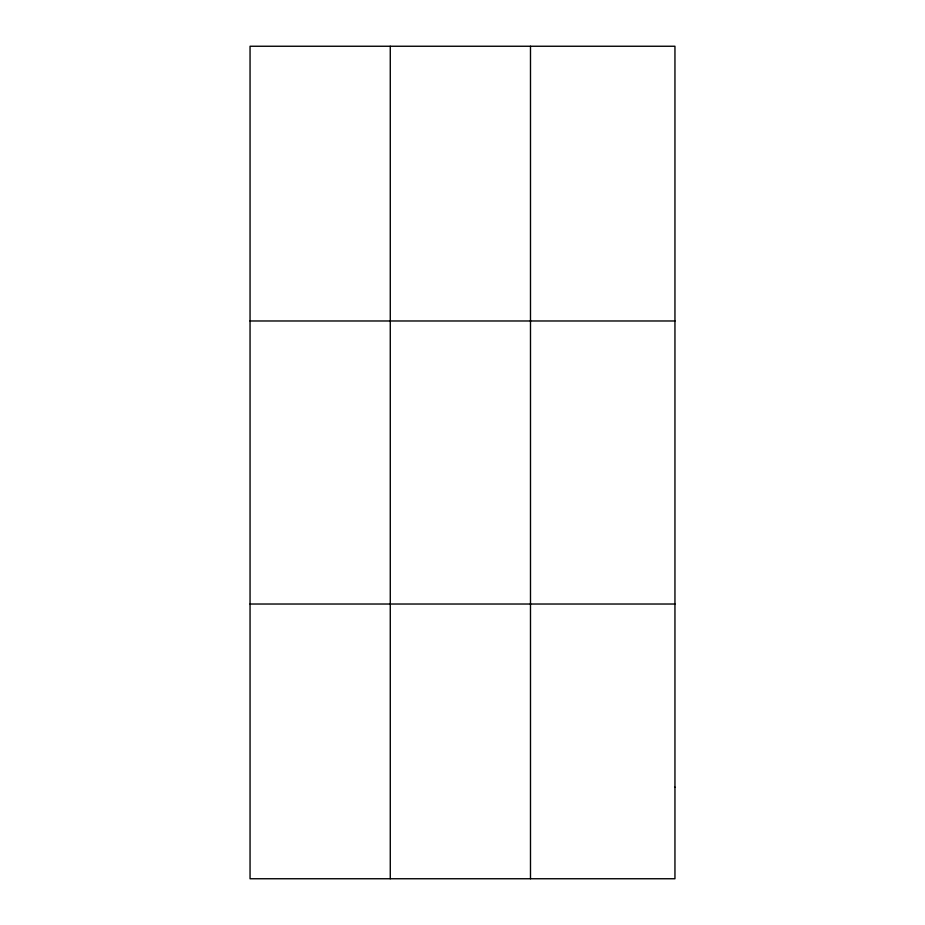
<?xml version="1.0" encoding="UTF-8"?>
<svg xmlns="http://www.w3.org/2000/svg" width="925" height="925" viewBox="0 0 925 925"><rect width="100%" height="100%" fill="white"/><g stroke="black" fill="none" stroke-linecap="round" stroke-linejoin="round"><path stroke-width="1.39" d="M390.269 46.25L390.269 878.75M530.488 46.25L530.488 878.75M250.051 320.975L674.949 320.975M250.051 604.025L674.949 604.025M674.949 787.175L674.949 878.75L250.051 878.75L250.051 46.25L674.949 46.25L674.949 787.175"/></g></svg>
